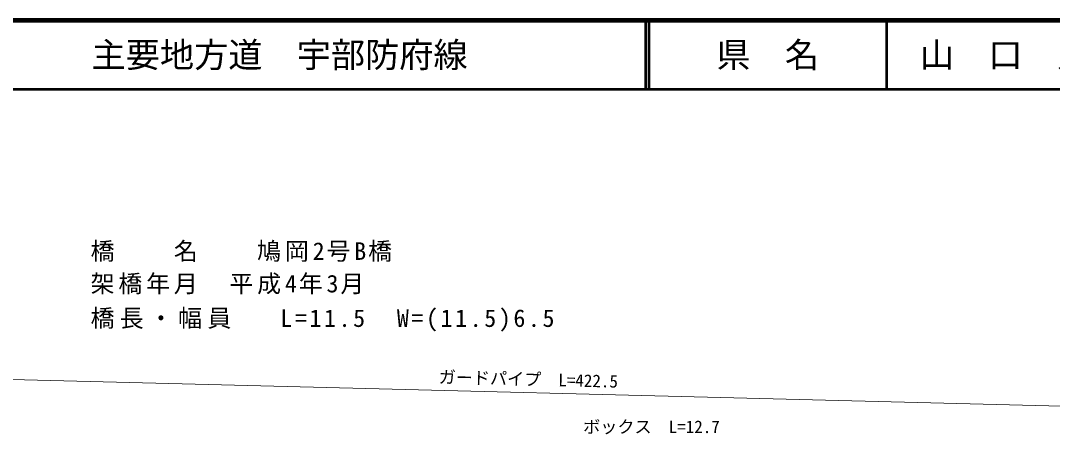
# Model space of a CAD drawing. Units: millimetres, scale not verified. Extents: x 40000 to 680000, y 20000 to 380000.
# Drawn here: x 206367 to 357250, y 319544 to 380000 of the extents above; entities that cross this region are included whole.
import ezdxf
from ezdxf.enums import TextEntityAlignment as Align

# ---------------------------------------------------------------- set-up
doc = ezdxf.new("R2010")
doc.units = ezdxf.units.MM
doc.header["$LTSCALE"] = 1000
for name, color, linetype, lineweight in [('M-STR-HTXT', 7, 'Continuous', 13), ('M-TTL', 2, 'Continuous', 140), ('M-TTL-LINE', 7, 'Continuous', 50)]:
    doc.layers.add(name, color=color, linetype=linetype, lineweight=lineweight)
doc.layers.add('M-TTL-TXT', color=7, linetype='Continuous')
doc.styles.add('ＭＳ ゴシック', font='')
doc.styles.get('ＭＳ ゴシック').set_extended_font_data('MS Gothic')

msp = doc.modelspace()

# ---------------------------------------------------------------- linework, layer by layer
at = {"layer": 'M-STR-HTXT'}
msp.add_line((71600, 330936), (490556, 320329), dxfattribs=at)
at = {"layer": 'M-TTL'}
msp.add_line((680000, 380000), (40000, 380000), dxfattribs=at)
at = {"layer": 'M-TTL-LINE'}
for p, q in [((297750, 380000), (297750, 370000)), ((298250, 380000), (298250, 370000)), ((333000, 380000), (333000, 370000)), ((40000, 370000), (680000, 370000))]:
    msp.add_line(p, q, dxfattribs=at)

# ---------------------------------------------------------------- texts
at = {"layer": 'M-STR-HTXT', "style": 'ＭＳ ゴシック'}
msp.add_text('ガードパイプ  L=422.5', height=1833, rotation=358.55, dxfattribs=at).set_placement((280577, 326145), align=Align.BOTTOM_CENTER)
msp.add_text('ボックス\u3000L=12.7', height=1833, dxfattribs=at).set_placement((288638, 319182), align=Align.BOTTOM_LEFT)
at = {"layer": 'M-STR-HTXT', "char_height": 2566, "attachment_point": 7, "style": 'ＭＳ ゴシック'}
for s, insert in [('\\T1.16;橋\u3000\u3000名\u3000\u3000鳩岡2号B橋', (216597, 344752)), ('\\T1.16;架橋年月\u3000平成4年3月', (216597, 339985)), ('\\T1.22;橋長・幅員\u3000\\~L=11.5\u3000W=(11.5)6.5', (216597, 334560))]:
    msp.add_mtext(s, dxfattribs=dict(at, insert=insert))
at = {"layer": 'M-TTL-TXT', "style": 'ＭＳ ゴシック'}
msp.add_text('主要地方道\u3000宇部防府線', height=3666, dxfattribs=at).set_placement((216734, 375000), align=Align.MIDDLE_LEFT)
for s, p in [('県\u3000名', (315625, 375000)), ('山\u3000口\u3000県', (350375, 375000))]:
    msp.add_text(s, height=3666, dxfattribs=at).set_placement(p, align=Align.MIDDLE_CENTER)

doc.saveas('drawing.dxf')
